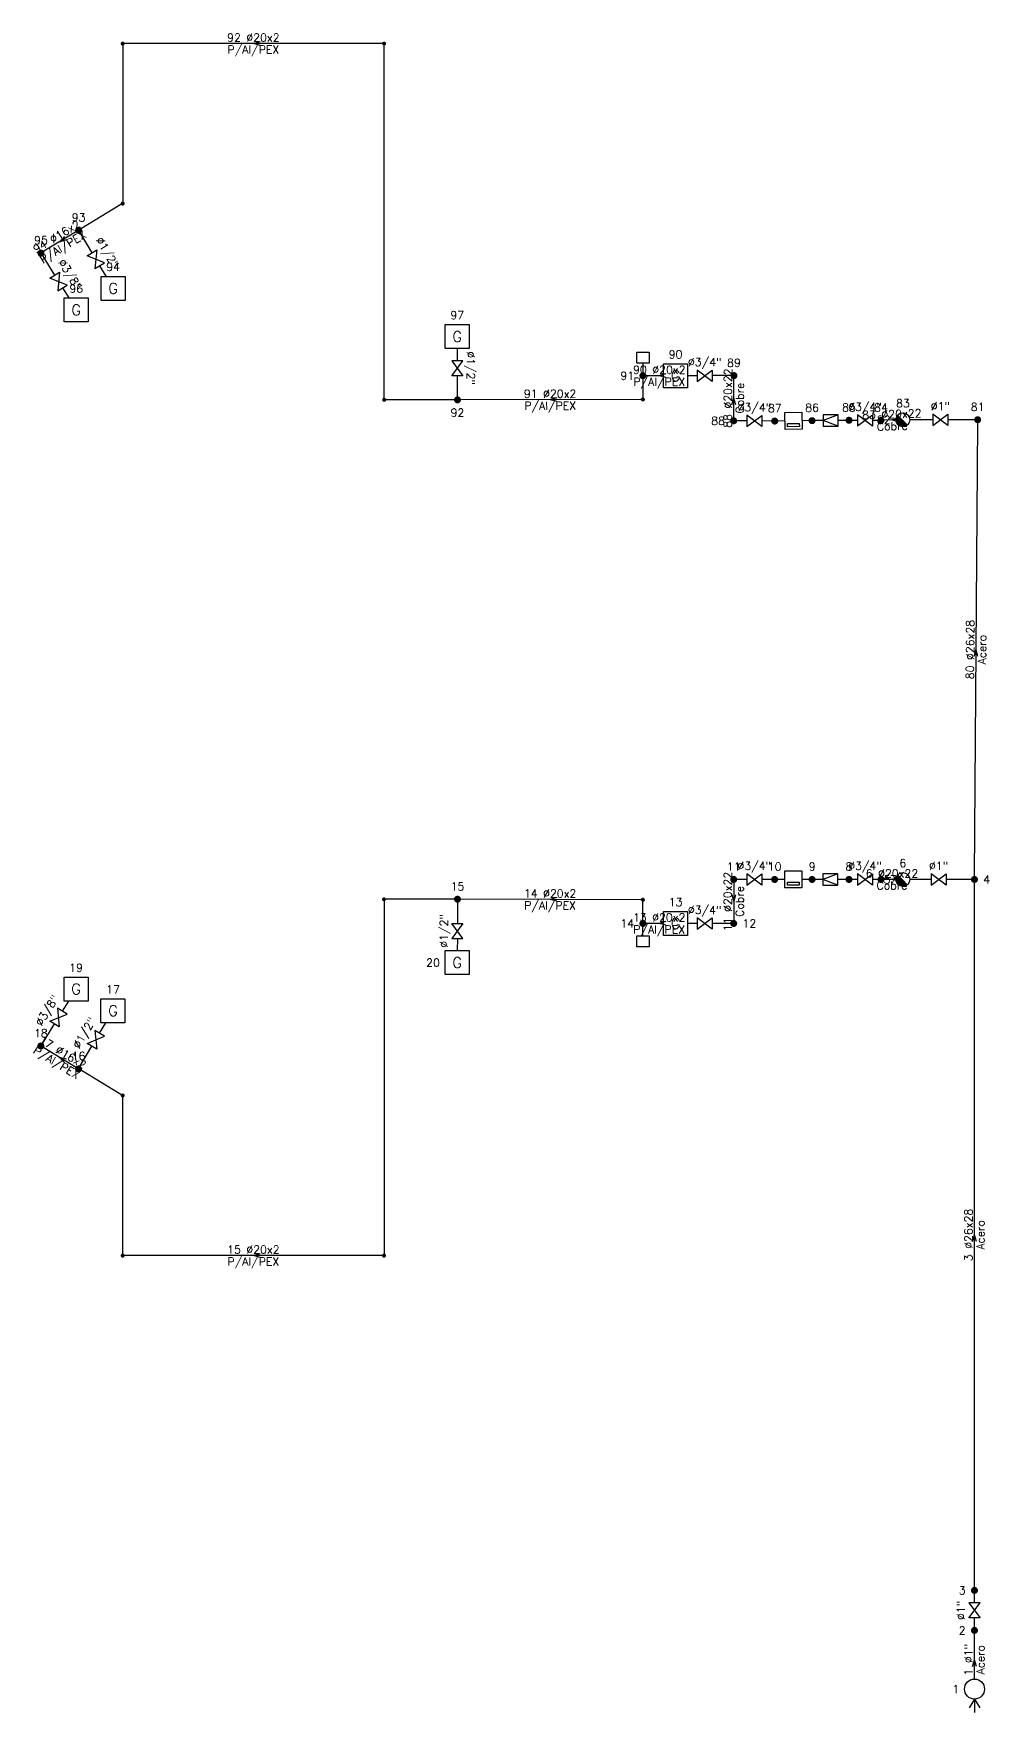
# Model space of a CAD drawing. Header units: metres. Extents: x -46.6 to 10.1, y -1.4 to 97.6.
# Drawn here: x -14.83 to -7.66, y 19.71 to 32.3 of the extents above; entities that cross this region are included whole.
import ezdxf
from ezdxf.enums import TextEntityAlignment as Align

# ---------------------------------------------------------------- set-up
doc = ezdxf.new("R2010")
doc.units = ezdxf.units.M
doc.header["$LTSCALE"] = 12.7
doc.layers.get('0').update_dxf_attribs({"linetype": 'CONTINUOUS'})
doc.layers.add('TEXTO_NUDOS', color=7, linetype='CONTINUOUS')
doc.layers.add('UNIFILAR', color=7, linetype='CONTINUOUS')
doc.layers.add('TEXTO_RAMAS', color=7, linetype='CONTINUOUS', lineweight=18)
doc.styles.add('ROMANS', font='Romans', dxfattribs={"height": 0.0635})

# ---------------------------------------------------------------- blocks, each defined once
blk = doc.blocks.new('CONEXION_PLANTAS_GAS')
at = {"color": 0, "linetype": 'Continuous'}
blk.add_circle((-0.004736, -0.005671), 1.5, dxfattribs=at)
for points in [[(-1.499779, 0.11617), (-1.504474, -0.033694), (0.363297, -1.459821), (0.216286, -1.489298)], [(-1.480147, 0.264817), (-1.499779, 0.11617), (0.506632, -1.415814), (0.363297, -1.459821)], [(-1.445772, 0.410761), (-1.480147, 0.264817), (0.644856, -1.357718), (0.506632, -1.415814)], [(-1.396999, 0.552544), (-1.445772, 0.410761), (0.77659, -1.286112), (0.644856, -1.357718)], [(-1.334315, 0.688749), (-1.396999, 0.552544), (0.900518, -1.201713), (0.77659, -1.286112)], [(-1.258346, 0.818016), (-1.334315, 0.688749), (1.0154, -1.105363), (0.900518, -1.201713)], [(-1.169852, 0.939054), (-1.258346, 0.818016), (1.047775, -1.074419), (1.0154, -1.105363)], [(-1.069716, 1.050651), (-1.169852, 0.939054), (-0.004736, -0.005671), (1.047775, -1.074419)], [(-1.504474, -0.033694), (-1.494184, -0.183278), (0.216286, -1.489298), (0.067066, -1.503952)], [(-1.494184, -0.183278), (-1.469012, -0.331087), (0.067066, -1.503952), (-0.082871, -1.503635)], [(-1.469012, -0.331087), (-1.429209, -0.475645), (-0.082871, -1.503635), (-0.232027, -1.488351)], [(-1.429209, -0.475645), (-1.375174, -0.615507), (-0.232027, -1.488351), (-0.378913, -1.458252)], [(-1.375174, -0.615507), (-1.307445, -0.749276), (-0.378913, -1.458252), (-0.52206, -1.41364)], [(-1.307445, -0.749276), (-1.226701, -0.875615), (-0.52206, -1.41364), (-0.660037, -1.35496)], [(-1.226701, -0.875615), (-1.133746, -0.993262), (-0.660037, -1.35496), (-0.791468, -1.282798)], [(-1.133746, -0.993262), (-1.029511, -1.101041), (-0.791468, -1.282798), (-0.915037, -1.197876)]]:
    blk.add_solid(points, dxfattribs=at)
blk = doc.blocks.new('CONEXION_RED_GAS')
at = {"color": 0, "linetype": 'Continuous'}
for q in [(-3.5, 0), (-2.8, 0.8), (-2.8, -0.8)]:
    blk.add_line((-1.5, 0), q, dxfattribs=at)
blk.add_circle((0, 0), 1.5, dxfattribs=at)
blk = doc.blocks.new('NUDO_DERIVACION_GAS')
at = {"color": 0, "linetype": 'Continuous'}
for points in [[(-0.742494, 0.10584), (-0.749351, 0.031185), (-0.748721, -0.043781), (-0.749351, 0.031185)], [(-0.728219, 0.179437), (-0.742494, 0.10584), (-0.74061, -0.118309), (-0.748721, -0.043781)], [(-0.706667, 0.251241), (-0.728219, 0.179437), (-0.725099, -0.191656), (-0.74061, -0.118309)], [(-0.678054, 0.320535), (-0.706667, 0.251241), (-0.702343, -0.263087), (-0.725099, -0.191656)], [(-0.642667, 0.386626), (-0.678054, 0.320535), (-0.672569, -0.33189), (-0.702343, -0.263087)], [(-0.600858, 0.448854), (-0.642667, 0.386626), (-0.636075, -0.397377), (-0.672569, -0.33189)], [(-0.553045, 0.506597), (-0.600858, 0.448854), (-0.593226, -0.458893), (-0.636075, -0.397377)], [(-0.499707, 0.559279), (-0.553045, 0.506597), (-0.544449, -0.515825), (-0.593226, -0.458893)], [(-0.441376, 0.606372), (-0.499707, 0.559279), (-0.490233, -0.567602), (-0.544449, -0.515825)], [(-0.378635, 0.647407), (-0.441376, 0.606372), (-0.431118, -0.613708), (-0.490233, -0.567602)], [(-0.31211, 0.681973), (-0.378635, 0.647407), (-0.367696, -0.653682), (-0.431118, -0.613708)], [(-0.242467, 0.709725), (-0.31211, 0.681973), (-0.300599, -0.687124), (-0.367696, -0.653682)], [(-0.170402, 0.730386), (-0.242467, 0.709725), (-0.2305, -0.713702), (-0.300599, -0.687124)], [(-0.096633, 0.743749), (-0.170402, 0.730386), (-0.158097, -0.733148), (-0.2305, -0.713702)], [(-0.0219, 0.74968), (-0.096633, 0.743749), (-0.084114, -0.745268), (-0.158097, -0.733148)], [(0.053053, 0.748121), (-0.0219, 0.74968), (-0.009291, -0.749942), (-0.084114, -0.745268)], [(0.127475, 0.739087), (0.053053, 0.748121), (0.065624, -0.747123), (-0.009291, -0.749942)], [(0.200624, 0.722669), (0.127475, 0.739087), (0.139884, -0.736839), (0.065624, -0.747123)], [(0.271768, 0.699029), (0.200624, 0.722669), (0.212747, -0.719193), (0.139884, -0.736839)], [(0.340197, 0.668406), (0.271768, 0.699029), (0.283483, -0.694361), (0.212747, -0.719193)], [(0.405227, 0.631103), (0.340197, 0.668406), (0.351388, -0.662591), (0.283483, -0.694361)], [(0.466207, 0.587495), (0.405227, 0.631103), (0.415781, -0.624201), (0.351388, -0.662591)], [(0.52253, 0.538017), (0.466207, 0.587495), (0.47602, -0.579573), (0.415781, -0.624201)], [(0.573632, 0.483163), (0.52253, 0.538017), (0.531502, -0.529155), (0.47602, -0.579573)], [(0.619002, 0.423482), (0.573632, 0.483163), (0.581674, -0.47345), (0.531502, -0.529155)], [(0.658187, 0.359569), (0.619002, 0.423482), (0.626035, -0.413014), (0.581674, -0.47345)], [(0.690796, 0.292064), (0.658187, 0.359569), (0.66414, -0.348452), (0.626035, -0.413014)], [(0.716502, 0.22164), (0.690796, 0.292064), (0.695609, -0.280407), (0.66414, -0.348452)], [(0.73505, 0.149002), (0.716502, 0.22164), (0.720128, -0.209562), (0.695609, -0.280407)], [(0.746253, 0.074875), (0.73505, 0.149002), (0.737451, -0.136622), (0.720128, -0.209562)], [(0.75, 0), (0.746253, 0.074875), (0.747407, -0.062317), (0.737451, -0.136622)]]:
    blk.add_solid(points, dxfattribs=at)
blk = doc.blocks.new('LLAVE_PASO_GAS')
at = {"color": 0, "linetype": 'Continuous'}
for p, q in [((-1.5, 1.125), (1.5, -1.125)), ((1.5, 1.125), (-1.5, -1.125)), ((-1.5, -1.125), (-1.5, 1.125)), ((1.5, -1.125), (1.5, 1.125))]:
    blk.add_line(p, q, dxfattribs=at)
blk = doc.blocks.new('APARATO_GAS')
at = {"color": 0, "linetype": 'Continuous'}
for p, q in [((-1.125, 1.125), (1.125, 1.125)), ((-1.125, -1.125), (-1.125, 1.125)), ((1.125, 1.125), (1.125, -1.125)), ((1.125, -1.125), (-1.125, -1.125))]:
    blk.add_line(p, q, dxfattribs=at)
at = {"color": 0, "linetype": 'Continuous', "style": 'ROMANS'}
blk.add_text('G', height=1, dxfattribs=at).set_placement((0, -0.5), align=Align.CENTER)
blk = doc.blocks.new('NUDO_PASO_GAS')
at = {"color": 0, "linetype": 'Continuous'}
for points in [[(-0.742494, 0.10584), (-0.749351, 0.031185), (-0.748721, -0.043781), (-0.749351, 0.031185)], [(-0.728219, 0.179437), (-0.742494, 0.10584), (-0.74061, -0.118309), (-0.748721, -0.043781)], [(-0.706667, 0.251241), (-0.728219, 0.179437), (-0.725099, -0.191656), (-0.74061, -0.118309)], [(-0.678054, 0.320535), (-0.706667, 0.251241), (-0.702343, -0.263087), (-0.725099, -0.191656)], [(-0.642667, 0.386626), (-0.678054, 0.320535), (-0.672569, -0.33189), (-0.702343, -0.263087)], [(-0.600858, 0.448854), (-0.642667, 0.386626), (-0.636075, -0.397377), (-0.672569, -0.33189)], [(-0.553045, 0.506597), (-0.600858, 0.448854), (-0.593226, -0.458893), (-0.636075, -0.397377)], [(-0.499707, 0.559279), (-0.553045, 0.506597), (-0.544449, -0.515825), (-0.593226, -0.458893)], [(-0.441376, 0.606372), (-0.499707, 0.559279), (-0.490233, -0.567602), (-0.544449, -0.515825)], [(-0.378635, 0.647407), (-0.441376, 0.606372), (-0.431118, -0.613708), (-0.490233, -0.567602)], [(-0.31211, 0.681973), (-0.378635, 0.647407), (-0.367696, -0.653682), (-0.431118, -0.613708)], [(-0.242467, 0.709725), (-0.31211, 0.681973), (-0.300599, -0.687124), (-0.367696, -0.653682)], [(-0.170402, 0.730386), (-0.242467, 0.709725), (-0.2305, -0.713702), (-0.300599, -0.687124)], [(-0.096633, 0.743749), (-0.170402, 0.730386), (-0.158097, -0.733148), (-0.2305, -0.713702)], [(-0.0219, 0.74968), (-0.096633, 0.743749), (-0.084114, -0.745268), (-0.158097, -0.733148)], [(0.053053, 0.748121), (-0.0219, 0.74968), (-0.009291, -0.749942), (-0.084114, -0.745268)], [(0.127475, 0.739087), (0.053053, 0.748121), (0.065624, -0.747123), (-0.009291, -0.749942)], [(0.200624, 0.722669), (0.127475, 0.739087), (0.139884, -0.736839), (0.065624, -0.747123)], [(0.271768, 0.699029), (0.200624, 0.722669), (0.212747, -0.719193), (0.139884, -0.736839)], [(0.340197, 0.668406), (0.271768, 0.699029), (0.283483, -0.694361), (0.212747, -0.719193)], [(0.405227, 0.631103), (0.340197, 0.668406), (0.351388, -0.662591), (0.283483, -0.694361)], [(0.466207, 0.587495), (0.405227, 0.631103), (0.415781, -0.624201), (0.351388, -0.662591)], [(0.52253, 0.538017), (0.466207, 0.587495), (0.47602, -0.579573), (0.415781, -0.624201)], [(0.573632, 0.483163), (0.52253, 0.538017), (0.531502, -0.529155), (0.47602, -0.579573)], [(0.619002, 0.423482), (0.573632, 0.483163), (0.581674, -0.47345), (0.531502, -0.529155)], [(0.658187, 0.359569), (0.619002, 0.423482), (0.626035, -0.413014), (0.581674, -0.47345)], [(0.690796, 0.292064), (0.658187, 0.359569), (0.66414, -0.348452), (0.626035, -0.413014)], [(0.716502, 0.22164), (0.690796, 0.292064), (0.695609, -0.280407), (0.66414, -0.348452)], [(0.73505, 0.149002), (0.716502, 0.22164), (0.720128, -0.209562), (0.695609, -0.280407)], [(0.746253, 0.074875), (0.73505, 0.149002), (0.737451, -0.136622), (0.720128, -0.209562)], [(0.75, 0), (0.746253, 0.074875), (0.747407, -0.062317), (0.737451, -0.136622)]]:
    blk.add_solid(points, dxfattribs=at)
blk = doc.blocks.new('TOMA_PRESION_GAS')
at = {"color": 0, "linetype": 'Continuous'}
for p, q in [((-0.046683, 0.093739), (-0.046683, 0.17616)), ((-0.046683, 0.17616), (0.046683, 0.17616)), ((0.046683, 0.17616), (0.046683, 0.093739)), ((0.046683, 0.093739), (-0.046683, 0.093739)), ((0, 0.093739), (0, 0.0262))]:
    blk.add_line(p, q, dxfattribs=at)
for points in [[(-0.025977, 0.003703), (-0.026217, 0.001091), (-0.026195, -0.001532), (-0.026217, 0.001091)], [(-0.025477, 0.006278), (-0.025977, 0.003703), (-0.025911, -0.004139), (-0.026195, -0.001532)], [(-0.024723, 0.00879), (-0.025477, 0.006278), (-0.025368, -0.006705), (-0.025911, -0.004139)], [(-0.023722, 0.011214), (-0.024723, 0.00879), (-0.024572, -0.009204), (-0.025368, -0.006705)], [(-0.022484, 0.013526), (-0.023722, 0.011214), (-0.02353, -0.011611), (-0.024572, -0.009204)], [(-0.021021, 0.015704), (-0.022484, 0.013526), (-0.022254, -0.013903), (-0.02353, -0.011611)], [(-0.019349, 0.017724), (-0.021021, 0.015704), (-0.020754, -0.016055), (-0.022254, -0.013903)], [(-0.017483, 0.019567), (-0.019349, 0.017724), (-0.019048, -0.018047), (-0.020754, -0.016055)], [(-0.015442, 0.021214), (-0.017483, 0.019567), (-0.017151, -0.019858), (-0.019048, -0.018047)], [(-0.013247, 0.02265), (-0.015442, 0.021214), (-0.015083, -0.021471), (-0.017151, -0.019858)], [(-0.010919, 0.023859), (-0.013247, 0.02265), (-0.012864, -0.02287), (-0.015083, -0.021471)], [(-0.008483, 0.02483), (-0.010919, 0.023859), (-0.010517, -0.02404), (-0.012864, -0.02287)], [(-0.005962, 0.025553), (-0.008483, 0.02483), (-0.008064, -0.024969), (-0.010517, -0.02404)], [(-0.003381, 0.026021), (-0.005962, 0.025553), (-0.005531, -0.02565), (-0.008064, -0.024969)], [(-0.000766, 0.026228), (-0.003381, 0.026021), (-0.002943, -0.026074), (-0.005531, -0.02565)], [(0.001856, 0.026174), (-0.000766, 0.026228), (-0.000325, -0.026237), (-0.002943, -0.026074)], [(0.00446, 0.025858), (0.001856, 0.026174), (0.002296, -0.026139), (-0.000325, -0.026237)], [(0.007019, 0.025283), (0.00446, 0.025858), (0.004894, -0.025779), (0.002296, -0.026139)], [(0.009508, 0.024456), (0.007019, 0.025283), (0.007443, -0.025162), (0.004894, -0.025779)], [(0.011902, 0.023385), (0.009508, 0.024456), (0.009918, -0.024293), (0.007443, -0.025162)], [(0.014177, 0.02208), (0.011902, 0.023385), (0.012294, -0.023181), (0.009918, -0.024293)], [(0.016311, 0.020554), (0.014177, 0.02208), (0.014546, -0.021838), (0.012294, -0.023181)], [(0.018281, 0.018823), (0.016311, 0.020554), (0.016654, -0.020277), (0.014546, -0.021838)], [(0.020069, 0.016904), (0.018281, 0.018823), (0.018595, -0.018513), (0.016654, -0.020277)], [(0.021656, 0.014816), (0.020069, 0.016904), (0.02035, -0.016564), (0.018595, -0.018513)], [(0.023027, 0.01258), (0.021656, 0.014816), (0.021902, -0.01445), (0.02035, -0.016564)], [(0.024168, 0.010218), (0.023027, 0.01258), (0.023235, -0.012191), (0.021902, -0.01445)], [(0.025067, 0.007754), (0.024168, 0.010218), (0.024336, -0.00981), (0.023235, -0.012191)], [(0.025716, 0.005213), (0.025067, 0.007754), (0.025194, -0.007332), (0.024336, -0.00981)], [(0.026108, 0.00262), (0.025716, 0.005213), (0.0258, -0.00478), (0.025194, -0.007332)], [(0.026239, 0), (0.026108, 0.00262), (0.026149, -0.00218), (0.0258, -0.00478)]]:
    blk.add_solid(points, dxfattribs=at)
blk = doc.blocks.new('VALVULA_REG_PRESION_GAS')
at = {"color": 0, "linetype": 'Continuous'}
for p, q in [((-1.50002, 1.125), (1.49998, 0)), ((1.49998, 1.125), (-1.50002, 1.125)), ((-1.50002, 1.125), (-1.50002, -1.125)), ((-1.50002, -1.125), (1.49998, 0)), ((1.49998, -1.125), (1.49998, 1.125)), ((-1.50002, -1.125), (1.49998, -1.125))]:
    blk.add_line(p, q, dxfattribs=at)
blk = doc.blocks.new('CONTADOR_GAS')
at = {"color": 0, "linetype": 'Continuous'}
for p, q in [((-1.125, 1.125), (1.125, 1.125)), ((-1.125, -1.125), (-1.125, 1.125)), ((-0.775, 0.775), (0.775, 0.775)), ((-0.775, 0.367113), (-0.775, 0.775)), ((0.775, 0.367113), (-0.775, 0.367113)), ((0.775, 0.775), (0.775, 0.367113)), ((1.125, 1.125), (1.125, -1.125)), ((1.125, -1.125), (-1.125, -1.125))]:
    blk.add_line(p, q, dxfattribs=at)

msp = doc.modelspace()

# ---------------------------------------------------------------- linework, layer by layer
at = {"layer": 'UNIFILAR', "color": 30, "linetype": 'Continuous'}
for p, q in [((-13.132, 32.239), (-13.182, 32.225)), ((-14.162, 32.21), (-14.162, 31.04)), ((-12.216, 32.225), (-14.147, 32.225)), ((-13.132, 32.211), (-13.182, 32.225)), ((-12.201, 29.568), (-12.201, 32.21)), ((-14.175, 31.017), (-14.471, 30.838)), ((-14.516, 30.811), (-14.753, 30.667)), ((-14.599, 30.777), (-14.634, 30.739)), ((-14.584, 30.753), (-14.634, 30.739)), ((-14.48, 30.802), (-14.393, 30.656)), ((-14.761, 30.631), (-14.673, 30.488)), ((-14.335, 30.559), (-14.288, 30.48)), ((-14.614, 30.392), (-14.567, 30.317)), ((-11.652, 29.847), (-11.652, 29.938)), ((-11.651, 29.579), (-11.652, 29.734)), ((-10.105, 29.734), (-10.234, 29.734)), ((-10.087, 29.748), (-10.137, 29.734)), ((-10.087, 29.72), (-10.137, 29.734)), ((-9.852, 29.734), (-9.925, 29.734)), ((-9.603, 29.735), (-9.74, 29.735)), ((-10.26, 29.708), (-10.26, 29.571)), ((-9.579, 29.423), (-9.577, 29.709)), ((-11.677, 29.553), (-12.186, 29.553)), ((-10.275, 29.556), (-11.625, 29.553)), ((-10.906, 29.569), (-10.956, 29.554)), ((-10.905, 29.541), (-10.956, 29.554)), ((-9.592, 29.516), (-9.578, 29.566)), ((-9.564, 29.516), (-9.578, 29.566)), ((-9.481, 29.396), (-9.553, 29.396)), ((-9.297, 29.394), (-9.369, 29.395)), ((-9.195, 29.395), (-9.245, 29.394)), ((-9.017, 29.397), (-9.068, 29.396)), ((-8.909, 29.398), (-8.965, 29.398)), ((-8.74, 29.399), (-8.796, 29.399)), ((-8.65, 29.399), (-8.687, 29.399)), ((-8.5, 29.399), (-8.538, 29.399)), ((-8.362, 29.402), (-8.448, 29.4)), ((-8.342, 29.417), (-8.392, 29.401)), ((-8.341, 29.389), (-8.392, 29.401)), ((-8.086, 29.404), (-8.257, 29.404)), ((-7.775, 29.404), (-7.973, 29.404)), ((-7.773, 25.983), (-7.749, 29.377)), ((-7.776, 27.63), (-7.761, 27.68)), ((-7.748, 27.63), (-7.761, 27.68)), ((-9.482, 25.956), (-9.553, 25.956)), ((-9.298, 25.956), (-9.369, 25.956)), ((-9.195, 25.956), (-9.245, 25.956)), ((-9.018, 25.956), (-9.068, 25.956)), ((-8.909, 25.956), (-8.965, 25.956)), ((-8.74, 25.956), (-8.796, 25.956)), ((-8.65, 25.956), (-8.688, 25.956)), ((-8.501, 25.956), (-8.538, 25.956)), ((-8.363, 25.956), (-8.448, 25.956)), ((-8.342, 25.97), (-8.392, 25.956)), ((-8.342, 25.942), (-8.392, 25.956)), ((-8.098, 25.956), (-8.258, 25.956)), ((-7.8, 25.956), (-7.986, 25.956)), ((-10.906, 25.82), (-10.956, 25.806)), ((-9.593, 25.841), (-9.579, 25.791)), ((-9.579, 25.93), (-9.579, 25.652)), ((-9.565, 25.841), (-9.579, 25.791)), ((-7.773, 20.65), (-7.773, 25.93)), ((-12.202, 25.792), (-12.202, 23.15)), ((-11.678, 25.808), (-12.187, 25.807)), ((-11.652, 25.781), (-11.652, 25.626)), ((-10.275, 25.804), (-11.625, 25.808)), ((-10.906, 25.792), (-10.956, 25.806)), ((-10.26, 25.652), (-10.26, 25.789)), ((-10.105, 25.626), (-10.234, 25.626)), ((-10.088, 25.64), (-10.138, 25.626)), ((-10.088, 25.612), (-10.138, 25.626)), ((-9.853, 25.626), (-9.925, 25.626)), ((-9.605, 25.626), (-9.741, 25.626)), ((-11.652, 25.514), (-11.653, 25.422)), ((-14.614, 24.968), (-14.567, 25.043)), ((-14.762, 24.729), (-14.673, 24.872)), ((-14.335, 24.802), (-14.288, 24.881)), ((-14.516, 24.549), (-14.753, 24.693)), ((-14.48, 24.558), (-14.393, 24.705)), ((-14.599, 24.583), (-14.635, 24.621)), ((-14.584, 24.607), (-14.635, 24.621)), ((-14.175, 24.344), (-14.471, 24.522)), ((-14.162, 23.15), (-14.162, 24.321)), ((-7.787, 23.24), (-7.773, 23.29)), ((-7.759, 23.24), (-7.773, 23.29)), ((-12.217, 23.135), (-14.147, 23.135)), ((-13.132, 23.149), (-13.182, 23.135)), ((-13.132, 23.121), (-13.182, 23.135)), ((-7.773, 20.53), (-7.773, 20.598)), ((-7.773, 20.35), (-7.773, 20.418)), ((-7.773, 19.959), (-7.773, 20.298)), ((-7.787, 20.054), (-7.773, 20.104)), ((-7.759, 20.054), (-7.773, 20.104))]:
    msp.add_line(p, q, dxfattribs=at)

# ---------------------------------------------------------------- block references
at = {"layer": 'UNIFILAR', "color": 30, "linetype": 'Continuous', "zscale": 1.00036631778}
for name, p, xscale, yscale in [('NUDO_PASO_GAS', (-14.162, 32.225), 0.0200073263556, 0.0200073263556), ('NUDO_PASO_GAS', (-12.201, 32.225), 0.0200073263556, 0.0200073263556), ('NUDO_PASO_GAS', (-14.162, 31.025), 0.0200073263556, 0.0200073263556), ('NUDO_DERIVACION_GAS', (-14.493, 30.825), 0.0350128211223, 0.0350128211223), ('NUDO_DERIVACION_GAS', (-14.775, 30.653), 0.0350128211223, 0.0350128211223), ('APARATO_GAS', (-14.234, 30.389), 0.08002930542240001, 0.08002930542240001), ('APARATO_GAS', (-14.511, 30.227), 0.08002930542240001, 0.08002930542240001), ('APARATO_GAS', (-11.653, 30.028), 0.08002930542240001, 0.08002930542240001), ('TOMA_PRESION_GAS', (-10.26, 29.734), 1.00036631778, 1.00036631778), ('APARATO_GAS', (-10.015, 29.734), 0.08002930542240001, 0.08002930542240001), ('NUDO_DERIVACION_GAS', (-9.577, 29.735), 0.0350128211223, 0.0350128211223), ('NUDO_PASO_GAS', (-12.201, 29.553), 0.0200073263556, 0.0200073263556), ('NUDO_DERIVACION_GAS', (-11.651, 29.553), 0.0350128211223, 0.0350128211223), ('NUDO_PASO_GAS', (-10.26, 29.556), 0.0200073263556, 0.0200073263556), ('NUDO_DERIVACION_GAS', (-9.579, 29.396), 0.0350128211223, 0.0350128211223), ('NUDO_DERIVACION_GAS', (-9.271, 29.394), 0.0350128211223, 0.0350128211223), ('NUDO_DERIVACION_GAS', (-8.991, 29.397), 0.0350128211223, 0.0350128211223), ('NUDO_DERIVACION_GAS', (-8.714, 29.4), 0.0350128211223, 0.0350128211223), ('NUDO_DERIVACION_GAS', (-8.474, 29.399), 0.0350128211223, 0.0350128211223), ('CONEXION_PLANTAS_GAS', (-8.31, 29.404), 0.0350128211223, 0.0350128211223), ('CONEXION_PLANTAS_GAS', (-8.31, 29.404), 0.0350128211223, 0.0350128211223), ('NUDO_DERIVACION_GAS', (-7.749, 29.404), 0.0350128211223, 0.0350128211223), ('NUDO_DERIVACION_GAS', (-9.579, 25.956), 0.0350128211223, 0.0350128211223), ('NUDO_DERIVACION_GAS', (-9.272, 25.956), 0.0350128211223, 0.0350128211223), ('NUDO_DERIVACION_GAS', (-8.991, 25.956), 0.0350128211223, 0.0350128211223), ('NUDO_DERIVACION_GAS', (-8.714, 25.956), 0.0350128211223, 0.0350128211223), ('NUDO_DERIVACION_GAS', (-8.474, 25.956), 0.0350128211223, 0.0350128211223), ('CONEXION_PLANTAS_GAS', (-8.31, 25.956), 0.0350128211223, 0.0350128211223), ('CONEXION_PLANTAS_GAS', (-8.31, 25.956), 0.0350128211223, 0.0350128211223), ('NUDO_DERIVACION_GAS', (-7.773, 25.956), 0.0350128211223, 0.0350128211223), ('NUDO_PASO_GAS', (-12.202, 25.807), 0.0200073263556, 0.0200073263556), ('NUDO_DERIVACION_GAS', (-11.651, 25.808), 0.0350128211223, 0.0350128211223), ('NUDO_PASO_GAS', (-10.26, 25.804), 0.0200073263556, 0.0200073263556), ('APARATO_GAS', (-10.015, 25.626), 0.08002930542240001, 0.08002930542240001), ('NUDO_DERIVACION_GAS', (-9.579, 25.626), 0.0350128211223, 0.0350128211223), ('APARATO_GAS', (-11.653, 25.332), 0.08002930542240001, 0.08002930542240001), ('APARATO_GAS', (-14.512, 25.134), 0.08002930542240001, 0.08002930542240001), ('APARATO_GAS', (-14.235, 24.971), 0.08002930542240001, 0.08002930542240001), ('NUDO_DERIVACION_GAS', (-14.776, 24.707), 0.0350128211223, 0.0350128211223), ('NUDO_DERIVACION_GAS', (-14.493, 24.535), 0.0350128211223, 0.0350128211223), ('NUDO_PASO_GAS', (-14.162, 24.336), 0.0200073263556, 0.0200073263556), ('NUDO_PASO_GAS', (-14.162, 23.135), 0.0200073263556, 0.0200073263556), ('NUDO_PASO_GAS', (-12.202, 23.135), 0.0200073263556, 0.0200073263556), ('NUDO_DERIVACION_GAS', (-7.773, 20.624), 0.0350128211223, 0.0350128211223), ('NUDO_DERIVACION_GAS', (-7.773, 20.324), 0.0350128211223, 0.0350128211223)]:
    msp.add_blockref(name, p, dxfattribs=dict(at, xscale=xscale, yscale=yscale))
for name, p, xscale, yscale, rotation in [('LLAVE_PASO_GAS', (-14.364, 30.607), 0.03751373691675, 0.03751373691675, 300.730759), ('LLAVE_PASO_GAS', (-14.643, 30.44), 0.03751373691675, 0.03751373691675, 301.743256), ('LLAVE_PASO_GAS', (-11.652, 29.79), 0.03751373691675, 0.03751373691675, 90.16578799999998), ('LLAVE_PASO_GAS', (-9.796, 29.734), 0.03751373691675, 0.03751373691675, 180.088708), ('LLAVE_PASO_GAS', (-9.425, 29.395), 0.03751373691675, 0.03751373691675, 179.567205), ('CONTADOR_GAS', (-9.131, 29.396), 0.05652069695457003, 0.05652069695457003, 180.674776), ('VALVULA_REG_PRESION_GAS', (-8.852, 29.398), 0.03751373691675, 0.03751373691675, 180.45019), ('LLAVE_PASO_GAS', (-8.594, 29.399), 0.03751373691674999, 0.03751373691674999, 179.811089), ('LLAVE_PASO_GAS', (-8.029, 29.404), 0.03751373691674999, 0.03751373691674999, 179.955093), ('LLAVE_PASO_GAS', (-9.425, 25.956), 0.03751373691675, 0.03751373691675, 180), ('CONTADOR_GAS', (-9.132, 25.956), 0.05652069695457, 0.05652069695457, 180), ('VALVULA_REG_PRESION_GAS', (-8.853, 25.956), 0.03751373691675, 0.03751373691675, 180), ('LLAVE_PASO_GAS', (-8.594, 25.956), 0.03751373691675, 0.03751373691675, 180), ('LLAVE_PASO_GAS', (-8.042, 25.956), 0.03751373691675, 0.03751373691675, 180), ('LLAVE_PASO_GAS', (-11.652, 25.57), 0.03751373691675, 0.03751373691675, 269.834212), ('TOMA_PRESION_GAS', (-10.26, 25.626), 1.00036631778, 1.00036631778, 180), ('LLAVE_PASO_GAS', (-9.797, 25.626), 0.03751373691674999, 0.03751373691674999, 179.909882), ('LLAVE_PASO_GAS', (-14.644, 24.92), 0.03751373691675, 0.03751373691675, 58.256744), ('LLAVE_PASO_GAS', (-14.364, 24.753), 0.03751373691675, 0.03751373691675, 59.269241), ('LLAVE_PASO_GAS', (-7.773, 20.474), 0.03751373691675, 0.03751373691675, 90), ('CONEXION_RED_GAS', (-7.773, 19.884), 0.05001831588900001, 0.05001831588900001, 90)]:
    msp.add_blockref(name, p, dxfattribs=dict(at, xscale=xscale, yscale=yscale, rotation=rotation))

# ---------------------------------------------------------------- texts
at = {"layer": 'TEXTO_NUDOS', "color": 30, "linetype": 'Continuous', "style": 'ROMANS'}
for s, p in [('93', (-14.493, 30.891)), ('95', (-14.775, 30.72)), ('94', (-14.234, 30.52)), ('96', (-14.511, 30.357)), ('97', (-11.653, 30.158)), ('90', (-10.015, 29.864)), ('89', (-9.577, 29.801)), ('87', (-9.271, 29.46)), ('86', (-8.991, 29.464)), ('85', (-8.714, 29.466)), ('84', (-8.474, 29.465)), ('83', (-8.31, 29.497)), ('81', (-7.749, 29.47)), ('11', (-9.579, 26.023)), ('10', (-9.272, 26.023)), ('9', (-8.991, 26.023)), ('8', (-8.714, 26.023)), ('6', (-8.31, 26.049)), ('15', (-11.651, 25.874)), ('13', (-10.015, 25.756)), ('19', (-14.512, 25.264)), ('17', (-14.235, 25.101)), ('18', (-14.776, 24.773)), ('16', (-14.493, 24.602))]:
    msp.add_text(s, height=0.06, dxfattribs=at).set_placement(p, align=Align.CENTER)
for s, p in [('91', (-10.326, 29.734)), ('88', (-9.645, 29.396)), ('82', (-8.402, 29.404)), ('5', (-8.403, 25.956)), ('14', (-10.326, 25.626)), ('20', (-11.783, 25.332)), ('3', (-7.84, 20.624)), ('2', (-7.84, 20.324)), ('1', (-7.888, 19.884))]:
    msp.add_text(s, height=0.06, dxfattribs=at).set_placement(p, align=Align.MIDDLE_RIGHT)
msp.add_text('92', height=0.06, dxfattribs=at).set_placement((-11.651, 29.487), align=Align.TOP_CENTER)
for s, p in [('7', (-8.408, 25.956)), ('4', (-7.707, 25.956)), ('12', (-9.513, 25.626))]:
    msp.add_text(s, height=0.06, dxfattribs=at).set_placement(p, align=Align.MIDDLE_LEFT)
at = {"layer": 'TEXTO_RAMAS', "color": 30, "linetype": 'Continuous', "style": 'ROMANS'}
for s, p in [('92 Ø20x2', (-13.182, 32.24)), ('90 Ø20x2', (-10.137, 29.749)), ('Ø3/4"', (-9.425, 26.028)), ('Ø3/4"', (-8.594, 26.028)), ('Ø1"', (-8.042, 26.028)), ('6 Ø20x22', (-8.392, 25.971)), ('13 Ø20x2', (-10.138, 25.641)), ('15 Ø20x2', (-13.182, 23.15))]:
    msp.add_text(s, height=0.06, dxfattribs=at).set_placement(p, align=Align.CENTER)
for s, p in [('P/Al/PEX', (-13.182, 32.21)), ('P/Al/PEX', (-10.137, 29.719)), ('Cobre', (-8.392, 25.941)), ('P/Al/PEX', (-10.138, 25.611)), ('P/Al/PEX', (-13.182, 23.12))]:
    msp.add_text(s, height=0.06, dxfattribs=at).set_placement(p, align=Align.TOP_CENTER)
for s, rotation, p in [('94 Ø16x2', 31.2839, (-14.642, 30.752)), ('Ø1/2"', 300.7308, (-14.302, 30.644)), ('Ø3/8"', 301.7433, (-14.583, 30.478)), ('Ø1/2"', 270.1658, (-11.581, 29.791)), ('Ø3/4"', 0.0887, (-9.796, 29.806)), ('88 Ø20x22', 89.6435, (-9.593, 29.566)), ('91 Ø20x2', 0.1375, (-10.956, 29.569)), ('Ø3/4"', 359.5672, (-9.424, 29.467)), ('Ø3/4"', 359.8111, (-8.594, 29.47)), ('83 Ø20x22', 1.8328, (-8.392, 29.416)), ('Ø1"', 359.9551, (-8.029, 29.475)), ('80 Ø26x28', 89.5941, (-7.776, 27.68)), ('11 Ø20x22', 90, (-9.594, 25.791)), ('14 Ø20x2', 359.8625, (-10.956, 25.821)), ('Ø3/4"', 359.9099, (-9.797, 25.697)), ('Ø1/2"', 89.8342, (-11.723, 25.57)), ('Ø3/8"', 58.2567, (-14.704, 24.958)), ('Ø1/2"', 59.2692, (-14.425, 24.79)), ('17 Ø16x2', 328.7161, (-14.627, 24.634)), ('3 Ø26x28', 90, (-7.788, 23.29)), ('Ø1"', 90, (-7.845, 20.474)), ('1 Ø1"', 90, (-7.788, 20.104))]:
    msp.add_text(s, height=0.06, rotation=rotation, dxfattribs=at).set_placement(p, align=Align.CENTER)
for s, rotation, p in [('P/Al/PEX', 31.2839, (-14.626, 30.726)), ('Cobre', 89.6435, (-9.563, 29.566)), ('P/Al/PEX', 0.1375, (-10.955, 29.539)), ('Cobre', 1.8328, (-8.391, 29.386)), ('Acero', 89.5941, (-7.746, 27.68)), ('Cobre', 90, (-9.564, 25.791)), ('P/Al/PEX', 359.8625, (-10.956, 25.791)), ('P/Al/PEX', 328.7161, (-14.642, 24.608)), ('Acero', 90, (-7.758, 23.29)), ('Acero', 90, (-7.758, 20.104))]:
    msp.add_text(s, height=0.06, rotation=rotation, dxfattribs=at).set_placement(p, align=Align.TOP_CENTER)

doc.saveas('drawing.dxf')
